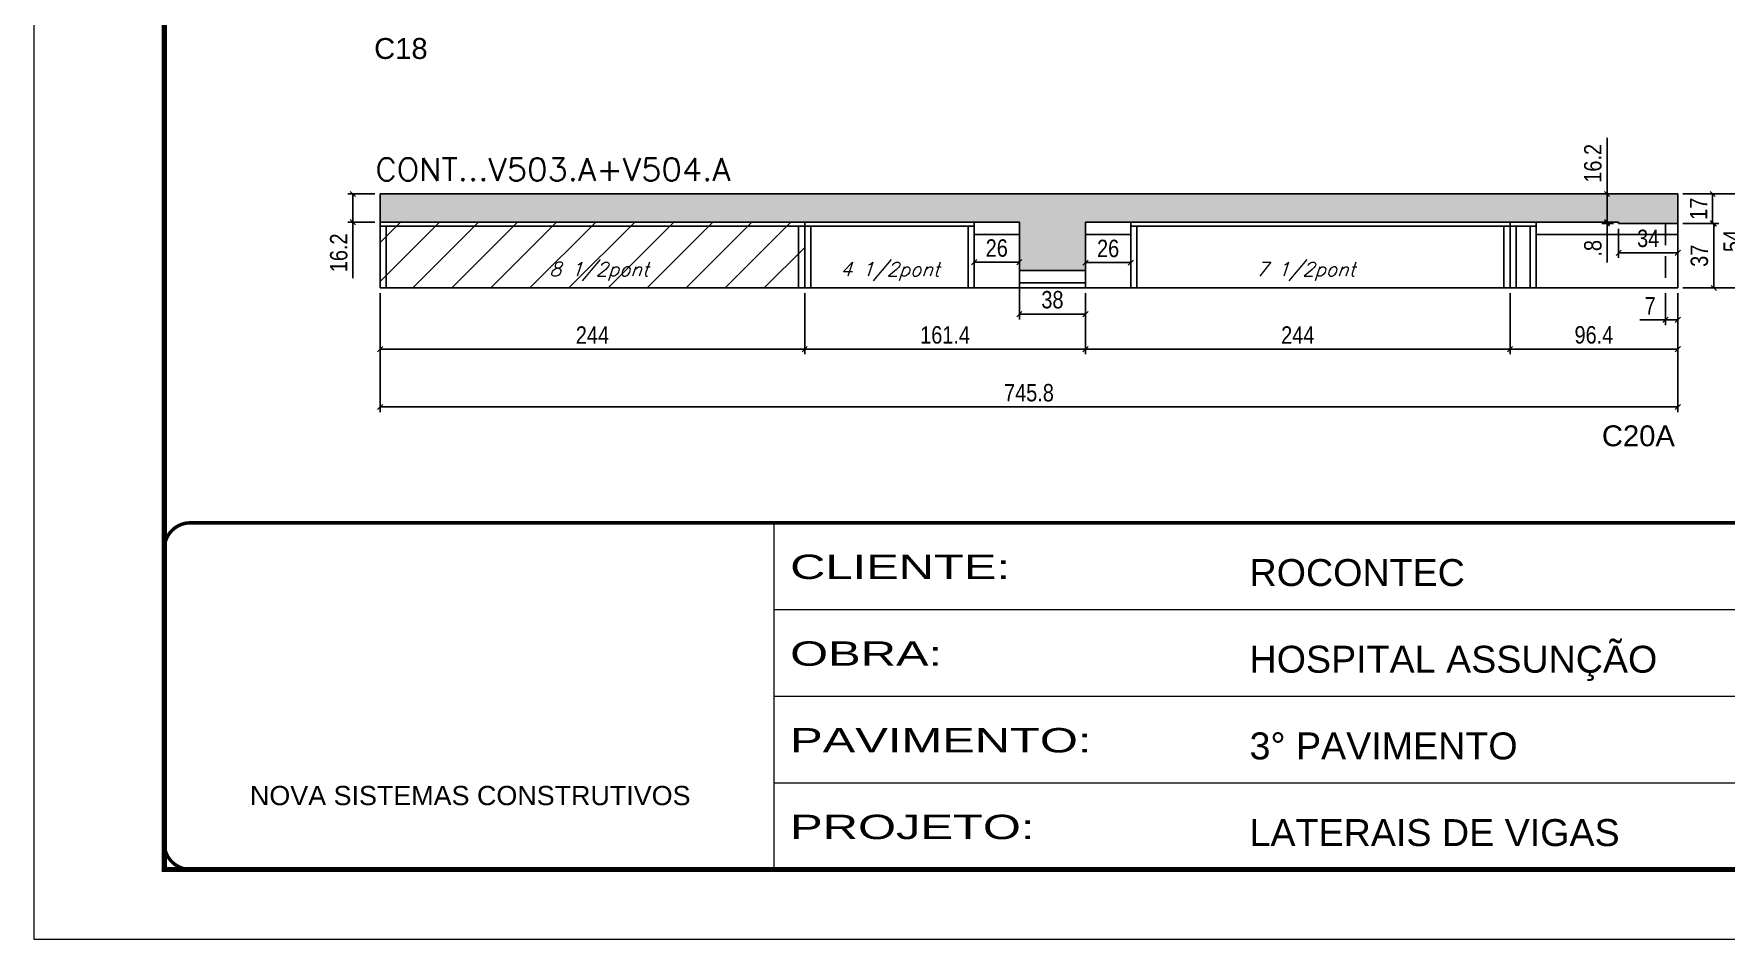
# Model space of a CAD drawing. Extents: x -21493 to -15213, y -12134 to 11887.
# Drawn here: x -21493 to -20521, y 8540 to 9060 of the extents above; entities that cross this region are included whole.
import ezdxf

# ---------------------------------------------------------------- set-up
doc = ezdxf.new("R2010")
doc.units = 0
for name, pattern in [('CONTINUO', [0]), ('DASHED', [0.75, 0.5, -0.25]), ('HIDDEN', [0.375, 0.25, -0.125])]:
    doc.linetypes.add(name, pattern=pattern)
for name, color, linetype in [('5', 5, 'Continuous'), ('COTA', 241, 'Continuous'), ('Painéis', 200, 'Continuous'), ('Reaproveitamento', 251, 'Continuous'), ('SARR_2.2x7', 40, 'Continuous'), ('SARR_3.5x7', 81, 'Continuous'), ('texto', 7, 'Continuous')]:
    doc.layers.add(name, color=color, linetype=linetype)
for name, color, linetype, lineweight in [('Folhas', 255, 'Continuous', 9), ('SARRAFO DE PRESSAO', 251, 'DASHED', 9), ('Texto Seção', 7, 'Continuous', 15)]:
    doc.layers.add(name, color=color, linetype=linetype, lineweight=lineweight)
doc.styles.add('ARIAL', font='arial.ttf')
doc.styles.add('COTA TECNICA', font='techl___.ttf', dxfattribs={"height": 10})
doc.styles.add('REGUA-120', font='ROMANS.shx', dxfattribs={"height": 15})
doc.styles.add('Romans', font='romans.shx')
doc.styles.get("Standard").update_dxf_attribs({"font": 'arial.ttf'})
doc.styles.add('Tecnologia', font='')
doc.styles.get('Tecnologia').set_extended_font_data('Forgotten Futurist')
doc.dimstyles.new('PAINEL', dxfattribs={"dimtxt": 10, "dimasz": 3, "dimexe": 3, "dimexo": 3, "dimgap": 3, "dimtad": 1, "dimdec": 1, "dimzin": 12, "dimdsep": 46, "dimtxsty": 'COTA TECNICA', "dimblk1": 'OBLIQUE', "dimblk2": 'OBLIQUE', "dimsah": 1, "dimcen": 0.9, "dimclrd": 4, "dimclre": 4, "dimclrt": 240, "dimadec": 1, "dimazin": 3, "dimtfac": 1, "dimtdec": 1, "dimtmove": 0, "dimatfit": 3, "dimfxl": 1, "dimtolj": 1, "dimtzin": 12, "dimarcsym": 0})

# ---------------------------------------------------------------- blocks, each defined once
blk = doc.blocks.new('_Oblique')
at = {"color": 0, "linetype": 'ByBlock', "lineweight": -2}
blk.add_line((-0.5, -0.5), (0.5, 0.5), dxfattribs=at)
blk = doc.blocks.new('*D706')
at = {"layer": 'COTA', "color": 4, "lineweight": -2, "ltscale": 25, "transparency": 16777216}
for p, q in [((-21294.39, 8911.29), (-21294.39, 8876.15)), ((-21050.39, 8911.29), (-21050.39, 8876.15)), ((-21294.39, 8879.15), (-21050.39, 8879.15))]:
    blk.add_line(p, q, dxfattribs=at)
at = {"layer": 'Defpoints', "color": 0, "ltscale": 25, "transparency": 16777216}
for p in [(-21294.39, 8914.29), (-21050.39, 8914.29), (-21050.39, 8879.15)]:
    blk.add_point(p, dxfattribs=at)
at = {"layer": 'COTA', "color": 4, "lineweight": -2, "ltscale": 25, "transparency": 16777216, "xscale": 3, "yscale": 3, "zscale": 3, "rotation": 180}
blk.add_blockref('_Oblique', (-21294.39, 8879.15), dxfattribs=at)
at = {"layer": 'COTA', "color": 4, "lineweight": -2, "ltscale": 25, "transparency": 16777216, "xscale": 3, "yscale": 3, "zscale": 3}
blk.add_blockref('_Oblique', (-21050.39, 8879.15), dxfattribs=at)
at = {"layer": 'COTA', "color": 240, "ltscale": 25, "transparency": 16777216, "insert": (-21172.39, 8887.23), "char_height": 10, "attachment_point": 5, "style": 'COTA TECNICA'}
blk.add_mtext('\\A1;244', dxfattribs=at)
blk = doc.blocks.new('*D95')
at = {"layer": 'COTA', "color": 4, "lineweight": -2, "ltscale": 25, "transparency": 16777216}
for p, q in [((-21294.39, 8911.29), (-21294.39, 8842.9)), ((-20548.59, 8911.29), (-20548.59, 8842.9)), ((-21294.39, 8845.9), (-20548.59, 8845.9))]:
    blk.add_line(p, q, dxfattribs=at)
at = {"layer": 'Defpoints', "color": 0, "ltscale": 25, "transparency": 16777216}
for p in [(-21294.39, 8914.29), (-20548.59, 8914.29), (-20548.59, 8845.9)]:
    blk.add_point(p, dxfattribs=at)
at = {"layer": 'COTA', "color": 4, "lineweight": -2, "ltscale": 25, "transparency": 16777216, "xscale": 3, "yscale": 3, "zscale": 3, "rotation": 180}
blk.add_blockref('_Oblique', (-21294.39, 8845.9), dxfattribs=at)
at = {"layer": 'COTA', "color": 4, "lineweight": -2, "ltscale": 25, "transparency": 16777216, "xscale": 3, "yscale": 3, "zscale": 3}
blk.add_blockref('_Oblique', (-20548.59, 8845.9), dxfattribs=at)
at = {"layer": 'COTA', "color": 240, "ltscale": 25, "transparency": 16777216, "insert": (-20921.49, 8854.03), "char_height": 10, "attachment_point": 5, "style": 'COTA TECNICA'}
blk.add_mtext('\\A1;745.8', dxfattribs=at)
blk = doc.blocks.new('*D724')
at = {"layer": 'COTA', "color": 4, "lineweight": -2, "ltscale": 25, "transparency": 16777216}
for p, q in [((-21297.39, 8968.29), (-21313.04, 8968.29)), ((-21310.04, 8968.29), (-21310.04, 8952.09)), ((-21297.39, 8952.09), (-21313.04, 8952.09)), ((-21310.04, 8952.09), (-21310.04, 8919.85))]:
    blk.add_line(p, q, dxfattribs=at)
at = {"layer": 'Defpoints', "color": 0, "ltscale": 25, "transparency": 16777216}
for p in [(-21294.39, 8968.29), (-21310.04, 8952.09), (-21294.39, 8952.09)]:
    blk.add_point(p, dxfattribs=at)
at = {"layer": 'COTA', "color": 4, "lineweight": -2, "ltscale": 25, "transparency": 16777216, "xscale": 3, "yscale": 3, "zscale": 3}
for p, rotation in [((-21310.04, 8968.29), 90), ((-21310.04, 8952.09), 270)]:
    blk.add_blockref('_Oblique', p, dxfattribs=dict(at, rotation=rotation))
at = {"layer": 'COTA', "color": 240, "ltscale": 25, "transparency": 16777216, "insert": (-21318.14, 8934.47), "char_height": 10, "attachment_point": 5, "rotation": 90, "style": 'COTA TECNICA'}
blk.add_mtext('\\A1;16.2', dxfattribs=at)
blk = doc.blocks.new('*D725')
at = {"layer": 'COTA', "color": 4, "lineweight": -2, "ltscale": 25, "transparency": 16777216}
for p, q in [((-21050.39, 8911.29), (-21050.39, 8876.15)), ((-20888.99, 8911.29), (-20888.99, 8876.15)), ((-21050.39, 8879.15), (-20888.99, 8879.15))]:
    blk.add_line(p, q, dxfattribs=at)
at = {"layer": 'Defpoints', "color": 0, "ltscale": 25, "transparency": 16777216}
for p in [(-21050.39, 8914.29), (-20888.99, 8914.29), (-20888.99, 8879.15)]:
    blk.add_point(p, dxfattribs=at)
at = {"layer": 'COTA', "color": 4, "lineweight": -2, "ltscale": 25, "transparency": 16777216, "xscale": 3, "yscale": 3, "zscale": 3, "rotation": 180}
blk.add_blockref('_Oblique', (-21050.39, 8879.15), dxfattribs=at)
at = {"layer": 'COTA', "color": 4, "lineweight": -2, "ltscale": 25, "transparency": 16777216, "xscale": 3, "yscale": 3, "zscale": 3}
blk.add_blockref('_Oblique', (-20888.99, 8879.15), dxfattribs=at)
at = {"layer": 'COTA', "color": 240, "ltscale": 25, "transparency": 16777216, "insert": (-20969.69, 8887.26), "char_height": 10, "attachment_point": 5, "style": 'COTA TECNICA'}
blk.add_mtext('\\A1;161.4', dxfattribs=at)
blk = doc.blocks.new('*D105')
at = {"layer": 'COTA', "color": 4, "lineweight": -2, "ltscale": 25, "transparency": 16777216}
for p, q in [((-20926.99, 8921.29), (-20926.99, 8896.24)), ((-20888.99, 8911.29), (-20888.99, 8896.24)), ((-20926.99, 8899.24), (-20888.99, 8899.24))]:
    blk.add_line(p, q, dxfattribs=at)
at = {"layer": 'Defpoints', "color": 0, "ltscale": 25, "transparency": 16777216}
for p in [(-20926.99, 8924.29), (-20888.99, 8914.29), (-20888.99, 8899.24)]:
    blk.add_point(p, dxfattribs=at)
at = {"layer": 'COTA', "color": 4, "lineweight": -2, "ltscale": 25, "transparency": 16777216, "xscale": 3, "yscale": 3, "zscale": 3, "rotation": 180}
blk.add_blockref('_Oblique', (-20926.99, 8899.24), dxfattribs=at)
at = {"layer": 'COTA', "color": 4, "lineweight": -2, "ltscale": 25, "transparency": 16777216, "xscale": 3, "yscale": 3, "zscale": 3}
blk.add_blockref('_Oblique', (-20888.99, 8899.24), dxfattribs=at)
at = {"layer": 'COTA', "color": 240, "ltscale": 25, "transparency": 16777216, "insert": (-20907.99, 8907.48), "char_height": 10, "attachment_point": 5, "style": 'COTA TECNICA'}
blk.add_mtext('\\A1;38', dxfattribs=at)
blk = doc.blocks.new('*D727')
at = {"layer": 'COTA', "color": 4, "lineweight": -2, "ltscale": 25, "transparency": 16777216}
for p, q in [((-20952.99, 8942.09), (-20952.99, 8926.07)), ((-20926.99, 8942.09), (-20926.99, 8926.07)), ((-20952.99, 8929.07), (-20926.99, 8929.07))]:
    blk.add_line(p, q, dxfattribs=at)
at = {"layer": 'Defpoints', "color": 0, "ltscale": 25, "transparency": 16777216}
for p in [(-20952.99, 8945.09), (-20926.99, 8945.09), (-20926.99, 8929.07)]:
    blk.add_point(p, dxfattribs=at)
at = {"layer": 'COTA', "color": 4, "lineweight": -2, "ltscale": 25, "transparency": 16777216, "xscale": 3, "yscale": 3, "zscale": 3, "rotation": 180}
blk.add_blockref('_Oblique', (-20952.99, 8929.07), dxfattribs=at)
at = {"layer": 'COTA', "color": 4, "lineweight": -2, "ltscale": 25, "transparency": 16777216, "xscale": 3, "yscale": 3, "zscale": 3}
blk.add_blockref('_Oblique', (-20926.99, 8929.07), dxfattribs=at)
at = {"layer": 'COTA', "color": 240, "ltscale": 25, "transparency": 16777216, "insert": (-20939.99, 8937.17), "char_height": 10, "attachment_point": 5, "style": 'COTA TECNICA'}
blk.add_mtext('\\A1;26', dxfattribs=at)
blk = doc.blocks.new('*D728')
at = {"layer": 'COTA', "color": 4, "lineweight": -2, "ltscale": 25, "transparency": 16777216}
for p, q in [((-20888.99, 8911.29), (-20888.99, 8876.15)), ((-20644.99, 8911.29), (-20644.99, 8876.15)), ((-20888.99, 8879.15), (-20644.99, 8879.15))]:
    blk.add_line(p, q, dxfattribs=at)
at = {"layer": 'Defpoints', "color": 0, "ltscale": 25, "transparency": 16777216}
for p in [(-20888.99, 8914.29), (-20644.99, 8914.29), (-20644.99, 8879.15)]:
    blk.add_point(p, dxfattribs=at)
at = {"layer": 'COTA', "color": 4, "lineweight": -2, "ltscale": 25, "transparency": 16777216, "xscale": 3, "yscale": 3, "zscale": 3, "rotation": 180}
blk.add_blockref('_Oblique', (-20888.99, 8879.15), dxfattribs=at)
at = {"layer": 'COTA', "color": 4, "lineweight": -2, "ltscale": 25, "transparency": 16777216, "xscale": 3, "yscale": 3, "zscale": 3}
blk.add_blockref('_Oblique', (-20644.99, 8879.15), dxfattribs=at)
at = {"layer": 'COTA', "color": 240, "ltscale": 25, "transparency": 16777216, "insert": (-20766.99, 8887.23), "char_height": 10, "attachment_point": 5, "style": 'COTA TECNICA'}
blk.add_mtext('\\A1;244', dxfattribs=at)
blk = doc.blocks.new('*D729')
at = {"layer": 'COTA', "color": 4, "lineweight": -2, "ltscale": 25, "transparency": 16777216}
for p, q in [((-20644.99, 8911.29), (-20644.99, 8876.15)), ((-20548.59, 8911.29), (-20548.59, 8876.15)), ((-20644.99, 8879.15), (-20548.59, 8879.15))]:
    blk.add_line(p, q, dxfattribs=at)
at = {"layer": 'Defpoints', "color": 0, "ltscale": 25, "transparency": 16777216}
for p in [(-20644.99, 8914.29), (-20548.59, 8914.29), (-20548.59, 8879.15)]:
    blk.add_point(p, dxfattribs=at)
at = {"layer": 'COTA', "color": 4, "lineweight": -2, "ltscale": 25, "transparency": 16777216, "xscale": 3, "yscale": 3, "zscale": 3, "rotation": 180}
blk.add_blockref('_Oblique', (-20644.99, 8879.15), dxfattribs=at)
at = {"layer": 'COTA', "color": 4, "lineweight": -2, "ltscale": 25, "transparency": 16777216, "xscale": 3, "yscale": 3, "zscale": 3}
blk.add_blockref('_Oblique', (-20548.59, 8879.15), dxfattribs=at)
at = {"layer": 'COTA', "color": 240, "ltscale": 25, "transparency": 16777216, "insert": (-20596.79, 8887.28), "char_height": 10, "attachment_point": 5, "style": 'COTA TECNICA'}
blk.add_mtext('\\A1;96.4', dxfattribs=at)
blk = doc.blocks.new('*D730')
at = {"layer": 'COTA', "color": 4, "lineweight": -2, "ltscale": 25, "transparency": 16777216}
for p, q in [((-20888.99, 8942.09), (-20888.99, 8925.84)), ((-20862.99, 8942.09), (-20862.99, 8925.84)), ((-20862.99, 8928.84), (-20888.99, 8928.84))]:
    blk.add_line(p, q, dxfattribs=at)
at = {"layer": 'Defpoints', "color": 0, "ltscale": 25, "transparency": 16777216}
for p in [(-20888.99, 8945.09), (-20862.99, 8945.09), (-20888.99, 8928.84)]:
    blk.add_point(p, dxfattribs=at)
at = {"layer": 'COTA', "color": 4, "lineweight": -2, "ltscale": 25, "transparency": 16777216, "xscale": 3, "yscale": 3, "zscale": 3, "rotation": 180}
blk.add_blockref('_Oblique', (-20888.99, 8928.84), dxfattribs=at)
at = {"layer": 'COTA', "color": 4, "lineweight": -2, "ltscale": 25, "transparency": 16777216, "xscale": 3, "yscale": 3, "zscale": 3}
blk.add_blockref('_Oblique', (-20862.99, 8928.84), dxfattribs=at)
at = {"layer": 'COTA', "color": 240, "ltscale": 25, "transparency": 16777216, "insert": (-20875.99, 8936.94), "char_height": 10, "attachment_point": 5, "style": 'COTA TECNICA'}
blk.add_mtext('\\A1;26', dxfattribs=at)
blk = doc.blocks.new('*D731')
at = {"layer": 'COTA', "color": 4, "lineweight": -2, "ltscale": 25, "transparency": 16777216}
for p, q in [((-20545.59, 8968.29), (-20525.56, 8968.29)), ((-20528.56, 8951.29), (-20528.56, 8968.29)), ((-20545.59, 8951.29), (-20525.56, 8951.29))]:
    blk.add_line(p, q, dxfattribs=at)
at = {"layer": 'Defpoints', "color": 0, "ltscale": 25, "transparency": 16777216}
for p in [(-20548.59, 8968.29), (-20528.56, 8968.29), (-20548.59, 8951.29)]:
    blk.add_point(p, dxfattribs=at)
at = {"layer": 'COTA', "color": 4, "lineweight": -2, "ltscale": 25, "transparency": 16777216, "xscale": 3, "yscale": 3, "zscale": 3}
for p, rotation in [((-20528.56, 8968.29), 90), ((-20528.56, 8951.29), 270)]:
    blk.add_blockref('_Oblique', p, dxfattribs=dict(at, rotation=rotation))
at = {"layer": 'COTA', "color": 240, "ltscale": 25, "transparency": 16777216, "insert": (-20536.64, 8959.79), "char_height": 10, "attachment_point": 5, "rotation": 90, "style": 'COTA TECNICA'}
blk.add_mtext('\\A1;17', dxfattribs=at)
blk = doc.blocks.new('*D732')
at = {"layer": 'COTA', "color": 4, "lineweight": -2, "ltscale": 25, "transparency": 16777216}
for p, q in [((-20545.59, 8951.29), (-20524.92, 8951.29)), ((-20527.92, 8951.29), (-20527.92, 8914.29)), ((-20545.59, 8914.29), (-20524.92, 8914.29))]:
    blk.add_line(p, q, dxfattribs=at)
at = {"layer": 'Defpoints', "color": 0, "ltscale": 25, "transparency": 16777216}
for p in [(-20548.59, 8951.29), (-20548.59, 8914.29), (-20527.92, 8914.29)]:
    blk.add_point(p, dxfattribs=at)
at = {"layer": 'COTA', "color": 4, "lineweight": -2, "ltscale": 25, "transparency": 16777216, "xscale": 3, "yscale": 3, "zscale": 3}
for p, rotation in [((-20527.92, 8951.29), 90), ((-20527.92, 8914.29), 270)]:
    blk.add_blockref('_Oblique', p, dxfattribs=dict(at, rotation=rotation))
at = {"layer": 'COTA', "color": 240, "ltscale": 25, "transparency": 16777216, "insert": (-20536.14, 8932.79), "char_height": 10, "attachment_point": 5, "rotation": 90, "style": 'COTA TECNICA'}
blk.add_mtext('\\A1;37', dxfattribs=at)
blk = doc.blocks.new('*D733')
at = {"layer": 'COTA', "color": 4, "lineweight": -2, "ltscale": 25, "transparency": 16777216}
for p, q in [((-20582.59, 8948.29), (-20582.59, 8931.52)), ((-20548.59, 8948.29), (-20548.59, 8931.52)), ((-20582.59, 8934.52), (-20548.59, 8934.52))]:
    blk.add_line(p, q, dxfattribs=at)
at = {"layer": 'Defpoints', "color": 0, "ltscale": 25, "transparency": 16777216}
for p in [(-20582.59, 8951.29), (-20548.59, 8951.29), (-20548.59, 8934.52)]:
    blk.add_point(p, dxfattribs=at)
at = {"layer": 'COTA', "color": 4, "lineweight": -2, "ltscale": 25, "transparency": 16777216, "xscale": 3, "yscale": 3, "zscale": 3, "rotation": 180}
blk.add_blockref('_Oblique', (-20582.59, 8934.52), dxfattribs=at)
at = {"layer": 'COTA', "color": 4, "lineweight": -2, "ltscale": 25, "transparency": 16777216, "xscale": 3, "yscale": 3, "zscale": 3}
blk.add_blockref('_Oblique', (-20548.59, 8934.52), dxfattribs=at)
at = {"layer": 'COTA', "color": 240, "ltscale": 25, "transparency": 16777216, "insert": (-20565.59, 8942.74), "char_height": 10, "attachment_point": 5, "style": 'COTA TECNICA'}
blk.add_mtext('\\A1;34', dxfattribs=at)
blk = doc.blocks.new('*D734')
at = {"layer": 'COTA', "color": 4, "lineweight": -2, "ltscale": 25, "transparency": 16777216}
for p, q in [((-20585.59, 8952.09), (-20592.26, 8952.09)), ((-20585.59, 8951.29), (-20592.26, 8951.29)), ((-20589.26, 8952.09), (-20589.26, 8955.09)), ((-20589.26, 8952.09), (-20589.26, 8951.29)), ((-20589.26, 8951.29), (-20589.26, 8928.85))]:
    blk.add_line(p, q, dxfattribs=at)
at = {"layer": 'Defpoints', "color": 0, "ltscale": 25, "transparency": 16777216}
for p in [(-20589.26, 8951.29), (-20582.59, 8952.09), (-20582.59, 8951.29)]:
    blk.add_point(p, dxfattribs=at)
at = {"layer": 'COTA', "color": 4, "lineweight": -2, "ltscale": 25, "transparency": 16777216, "xscale": 3, "yscale": 3, "zscale": 3}
for p, rotation in [((-20589.26, 8952.09), 270), ((-20589.26, 8951.29), 90)]:
    blk.add_blockref('_Oblique', p, dxfattribs=dict(at, rotation=rotation))
at = {"layer": 'COTA', "color": 240, "ltscale": 25, "transparency": 16777216, "insert": (-20597.35, 8937.07), "char_height": 10, "attachment_point": 5, "rotation": 90, "style": 'COTA TECNICA'}
blk.add_mtext('\\A1;.8', dxfattribs=at)
blk = doc.blocks.new('*D735')
at = {"layer": 'COTA', "color": 4, "lineweight": -2, "ltscale": 25, "transparency": 16777216}
for p, q in [((-20555.59, 8911.29), (-20555.59, 8892.96)), ((-20548.59, 8911.29), (-20548.59, 8892.96)), ((-20555.59, 8895.96), (-20570.32, 8895.96)), ((-20548.59, 8895.96), (-20555.59, 8895.96))]:
    blk.add_line(p, q, dxfattribs=at)
at = {"layer": 'Defpoints', "color": 0, "ltscale": 25, "transparency": 16777216}
for p in [(-20555.59, 8914.29), (-20548.59, 8914.29), (-20555.59, 8895.96)]:
    blk.add_point(p, dxfattribs=at)
at = {"layer": 'COTA', "color": 4, "lineweight": -2, "ltscale": 25, "transparency": 16777216, "xscale": 3, "yscale": 3, "zscale": 3, "rotation": 180}
blk.add_blockref('_Oblique', (-20555.59, 8895.96), dxfattribs=at)
at = {"layer": 'COTA', "color": 4, "lineweight": -2, "ltscale": 25, "transparency": 16777216, "xscale": 3, "yscale": 3, "zscale": 3}
blk.add_blockref('_Oblique', (-20548.59, 8895.96), dxfattribs=at)
at = {"layer": 'COTA', "color": 240, "ltscale": 25, "transparency": 16777216, "insert": (-20564.45, 8904.03), "char_height": 10, "attachment_point": 5, "style": 'COTA TECNICA'}
blk.add_mtext('\\A1;7', dxfattribs=at)
blk = doc.blocks.new('*D736')
at = {"layer": 'COTA', "color": 4, "lineweight": -2, "ltscale": 25, "transparency": 16777216}
for p, q in [((-20589.26, 8968.29), (-20589.26, 9000.54)), ((-20585.59, 8968.29), (-20592.26, 8968.29)), ((-20589.26, 8952.09), (-20589.26, 8968.29)), ((-20585.59, 8952.09), (-20592.26, 8952.09))]:
    blk.add_line(p, q, dxfattribs=at)
at = {"layer": 'Defpoints', "color": 0, "ltscale": 25, "transparency": 16777216}
for p in [(-20589.26, 8968.29), (-20582.59, 8968.29), (-20582.59, 8952.09)]:
    blk.add_point(p, dxfattribs=at)
at = {"layer": 'COTA', "color": 4, "lineweight": -2, "ltscale": 25, "transparency": 16777216, "xscale": 3, "yscale": 3, "zscale": 3}
for p, rotation in [((-20589.26, 8968.29), 90), ((-20589.26, 8952.09), 270)]:
    blk.add_blockref('_Oblique', p, dxfattribs=dict(at, rotation=rotation))
at = {"layer": 'COTA', "color": 240, "ltscale": 25, "transparency": 16777216, "insert": (-20597.36, 8985.92), "char_height": 10, "attachment_point": 5, "rotation": 90, "style": 'COTA TECNICA'}
blk.add_mtext('\\A1;16.2', dxfattribs=at)
blk = doc.blocks.new('*D737')
at = {"layer": 'COTA', "color": 4, "lineweight": -2, "ltscale": 25, "transparency": 16777216}
for p, q in [((-20545.59, 8968.29), (-20506.21, 8968.29)), ((-20509.21, 8968.29), (-20509.21, 8914.29)), ((-20545.59, 8914.29), (-20506.21, 8914.29))]:
    blk.add_line(p, q, dxfattribs=at)
at = {"layer": 'Defpoints', "color": 0, "ltscale": 25, "transparency": 16777216}
for p in [(-20548.59, 8968.29), (-20548.59, 8914.29), (-20509.21, 8914.29)]:
    blk.add_point(p, dxfattribs=at)
at = {"layer": 'COTA', "color": 4, "lineweight": -2, "ltscale": 25, "transparency": 16777216, "xscale": 3, "yscale": 3, "zscale": 3}
for p, rotation in [((-20509.21, 8968.29), 90), ((-20509.21, 8914.29), 270)]:
    blk.add_blockref('_Oblique', p, dxfattribs=dict(at, rotation=rotation))
at = {"layer": 'COTA', "color": 240, "ltscale": 25, "transparency": 16777216, "insert": (-20517.32, 8941.29), "char_height": 10, "attachment_point": 5, "rotation": 90, "style": 'COTA TECNICA'}
blk.add_mtext('\\A1;54', dxfattribs=at)
blk = doc.blocks.new('9999999999')
at = {"color": 30, "linetype": 'CONTINUO'}
for p, q in [((98564.56, 34230.21), (98564.56, 34429.45)), ((98564.56, 34379.64), (99583.98, 34379.64)), ((98564.56, 34329.83), (99487.98, 34329.83)), ((98564.56, 34280.02), (99487.98, 34280.02))]:
    blk.add_line(p, q, dxfattribs=at)
at = {"color": 30, "linetype": 'CONTINUO', "const_width": 2}
blk.add_lwpolyline([(99583.98, 34230.21), (99583.98, 34414.45, 0.414214), (99568.98, 34429.45), (98228.98, 34429.45, 0.414214), (98213.98, 34414.45), (98213.98, 34245.21, 0.414214), (98228.98, 34230.21), (99583.98, 34230.21)], format="xyb", dxfattribs=at)
at = {"layer": 'Folhas'}
blk.add_lwpolyline([(98138.98, 34190.21), (99623.98, 34190.21), (99623.98, 35240.21), (98138.98, 35240.21)], close=True, dxfattribs=at)
at = {"layer": 'Folhas', "color": 30, "const_width": 3}
blk.add_lwpolyline([(98213.98, 34230.21), (99583.98, 34230.21), (99583.98, 35200.21), (98213.98, 35200.21)], close=True, dxfattribs=at)
at = {"color": 7, "linetype": 'Continuous', "ltscale": 5, "style": 'ARIAL'}
for s, height, p in [('ROCONTEC', 15.483, (98837.68, 34393.13)), ('HOSPITAL ASSUNÇÃO', 15.4829, (98837.68, 34343.32)), ('3° PAVIMENTO', 15.4829, (98837.68, 34293.51)), ('NOVA SISTEMAS CONSTRUTIVOS', 11.0592, (98263.19, 34267.21)), ('LATERAIS DE VIGAS', 15.4829, (98837.68, 34243.7))]:
    blk.add_text(s, height=height, dxfattribs=at).set_placement(p)
at = {"layer": 'Folhas', "color": 7, "style": 'Tecnologia', "width": 1.5}
for s, p in [('CLIENTE:', (98573.65, 34397.17)), ('OBRA:', (98573.65, 34347.31)), ('PAVIMENTO:', (98573.65, 34297.5)), ('PROJETO:', (98573.65, 34247.69))]:
    blk.add_text(s, height=14, dxfattribs=at).set_placement(p)

msp = doc.modelspace()

# ---------------------------------------------------------------- hatches: boundary and pattern name
at = {"layer": 'COTA', "ltscale": 25}
h = msp.add_hatch(dxfattribs=at)
h.set_pattern_fill('AR-CONC', color=256, scale=0.03)
h.set_pattern_definition([(50, (-163399.1976, -21449.967), (5.46554007, -0.47817257), [0.5715, -6.2865]), (355, (-163399.1976, -21449.967), (-1.05730264, 5.73170536), [0.4572, -5.02921753]), (100.4514447, (-163398.742, -21450.007), (4.40823741, 5.25353256), [0.48570026, -5.34270734]), (46.1842, (-163399.1976, -21448.443), (8.13237123, -1.26126984), [0.85725, -9.42975]), (96.6355576, (-163398.52, -21448.548), (7.12212402, 7.42278374), [0.7285507, -8.01406824]), (351.184151, (-163399.198, -21448.443), (7.122124, 7.42278374), [0.685799, -7.54379196]), (21, (-163398.4356, -21448.824), (4.54843174, -3.06795595), [0.5715, -6.2865]), (326, (-163398.4356, -21448.824), (1.85406085, 5.52563898), [0.4572, -5.0292]), (71.451445, (-163398.0566, -21449.0796), (6.40249258, 2.45768307), [0.48570026, -5.34269813]), (37.5, (-163399.1976, -21449.9669), (0.092658098, 2.536651166), [0, -4.96824, 0, -5.1054, 0, -5.04825]), (7.5, (-163399.1976, -21449.967), (2.004589875, 3.005417245), [0, -2.91084, 0, -4.85394, 0, -1.92405]), (327.5, (-163400.8969, -21449.9669), (4.067717855, -0.17186232), [0, -1.905, 0, -5.9436, 0, -7.8867]), (317.5, (-163401.659, -21449.967), (4.44387544, 0.76279473), [0, -2.4765, 0, -3.94716, 0, -5.6007])])
h.paths.add_polyline_path([(-21294.39, 8968.29), (-21294.39, 8952.09), (-21050.39, 8952.09), (-20926.99, 8952.09), (-20926.99, 8924.29), (-20888.99, 8924.29), (-20888.99, 8952.09), (-20582.59, 8952.09), (-20582.59, 8951.29), (-20548.59, 8951.29), (-20548.59, 8968.29), (-20888.99, 8968.29)])
at = {"layer": 'Reaproveitamento', "linetype": 'ByBlock'}
h = msp.add_hatch(dxfattribs=at)
h.set_pattern_fill('ANSI31', color=256, scale=5)
h.set_pattern_definition([(45, (-163399.198, -21449.967), (-11.2253202, 11.2253202), [])])
h.paths.add_polyline_path([(-21294.39, 8952.09), (-21294.39, 8914.29), (-21050.39, 8914.29), (-21050.39, 8952.09)])

# ---------------------------------------------------------------- linework, layer by layer
at = {"layer": 'COTA', "ltscale": 25}
for p, q in [((-21294.39, 8952.09), (-21294.39, 8968.29)), ((-21294.39, 8968.29), (-20888.99, 8968.29)), ((-20888.99, 8968.29), (-20548.59, 8968.29)), ((-20548.59, 8968.29), (-20548.59, 8951.29))]:
    msp.add_line(p, q, dxfattribs=at)
at = {"layer": 'Painéis'}
for p, q in [((-21294.39, 8952.09), (-21050.39, 8952.09)), ((-21294.39, 8914.29), (-21050.39, 8914.29)), ((-21294.39, 8914.29), (-21050.39, 8914.29))]:
    msp.add_line(p, q, dxfattribs=at)
at = {"layer": 'Painéis', "ltscale": 25}
for p, q in [((-21294.39, 8952.09), (-21294.39, 8914.29)), ((-21050.39, 8952.09), (-21050.39, 8914.29)), ((-21050.39, 8952.09), (-20926.99, 8952.09)), ((-20926.99, 8924.29), (-20926.99, 8952.09)), ((-20888.99, 8952.09), (-20582.59, 8952.09)), ((-20888.99, 8952.09), (-20888.99, 8924.29)), ((-20644.99, 8952.09), (-20644.99, 8914.29)), ((-20582.59, 8952.09), (-20582.59, 8951.29)), ((-20582.59, 8951.29), (-20548.59, 8951.29)), ((-20548.59, 8951.29), (-20548.59, 8914.29)), ((-20926.99, 8924.29), (-20888.99, 8924.29)), ((-20888.99, 8914.29), (-20888.99, 8924.29)), ((-21050.39, 8914.29), (-20888.99, 8914.29)), ((-20888.99, 8914.29), (-20548.59, 8914.29))]:
    msp.add_line(p, q, dxfattribs=at)
at = {"layer": 'SARR_2.2x7', "linetype": 'Continuous'}
for p, q in [((-21294.39, 8949.89), (-21050.39, 8949.89)), ((-21050.39, 8949.89), (-20952.99, 8949.89)), ((-20862.99, 8949.89), (-20644.99, 8949.89)), ((-20644.99, 8949.89), (-20629.99, 8949.89)), ((-20952.99, 8945.09), (-20926.99, 8945.09)), ((-20888.99, 8945.09), (-20862.99, 8945.09)), ((-20629.99, 8945.09), (-20548.59, 8945.09)), ((-20926.99, 8924.29), (-20926.99, 8917.29)), ((-20926.99, 8917.29), (-20888.99, 8917.29))]:
    msp.add_line(p, q, dxfattribs=at)
at = {"layer": 'SARR_2.2x7', "linetype": 'HIDDEN', "ltscale": 50}
msp.add_line((-20555.59, 8951.29), (-20555.59, 8914.29), dxfattribs=at)
at = {"layer": 'SARR_3.5x7'}
for p, q in [((-21290.89, 8949.89), (-21290.89, 8914.29)), ((-21053.89, 8949.89), (-21053.89, 8914.29)), ((-21046.89, 8949.89), (-21046.89, 8914.29)), ((-20956.49, 8949.89), (-20956.49, 8914.29)), ((-20952.99, 8952.09), (-20952.99, 8914.29)), ((-20862.99, 8952.09), (-20862.99, 8914.29)), ((-20859.49, 8949.89), (-20859.49, 8914.29)), ((-20648.49, 8949.89), (-20648.49, 8914.29)), ((-20641.49, 8949.89), (-20641.49, 8914.29)), ((-20633.49, 8949.89), (-20633.49, 8914.29)), ((-20629.99, 8952.09), (-20629.99, 8914.29))]:
    msp.add_line(p, q, dxfattribs=at)

# ---------------------------------------------------------------- block references
at = {"layer": 'SARRAFO DE PRESSAO', "color": 6, "linetype": 'ByBlock'}
msp.add_blockref('9999999999', (-119632.39, -25650.12), dxfattribs=at)

# ---------------------------------------------------------------- texts
at = {"layer": '5', "linetype": 'Continuous'}
for s, p in [('C18', (-21297.83, 9045.9)), ('C20A', (-20592.19, 8823.33))]:
    msp.add_text(s, height=12, rotation=359.99996, dxfattribs=at).set_placement(p)
at = {"layer": 'texto', "color": 2, "char_height": 8, "attachment_point": 5, "style": 'Romans'}
for s, insert in [('{\\Q19;\\C256;8 1/2pont}', (-21168.63, 8923.71)), ('{\\Q19;\\C256;4 1/2pont}', (-21001.43, 8923.71)), ('{\\Q19;\\C256;7 1/2pont}', (-20762.51, 8923.71))]:
    msp.add_mtext(s, dxfattribs=dict(at, insert=insert))
at = {"layer": 'Texto Seção', "style": 'REGUA-120', "width": 1.05}
msp.add_text('CONT...V503.A+V504.A', height=13, dxfattribs=at).set_placement((-21297.08, 8975.91))

# ---------------------------------------------------------------- dimensions: what is measured, and where the dimension line sits
at = {"layer": 'COTA', "ltscale": 25}
for base, p1, p2, picture, middle in [((-20589.26, 8968.29), (-20582.59, 8952.09), (-20582.59, 8968.29), '*D736', (-20597.36, 8985.92)), ((-21310.04, 8952.09), (-21294.39, 8968.29), (-21294.39, 8952.09), '*D724', (-21318.14, 8934.47)), ((-20528.56, 8968.29), (-20548.59, 8951.29), (-20548.59, 8968.29), '*D731', (-20536.64, 8959.79)), ((-20509.21, 8914.29), (-20548.59, 8968.29), (-20548.59, 8914.29), '*D737', (-20517.32, 8941.29)), ((-20589.26, 8951.29), (-20582.59, 8952.09), (-20582.59, 8951.29), '*D734', (-20597.35, 8937.07)), ((-20527.92, 8914.29), (-20548.59, 8951.29), (-20548.59, 8914.29), '*D732', (-20536.14, 8932.79))]:
    dim = msp.add_linear_dim(base=base, p1=p1, p2=p2, angle=90, dimstyle='PAINEL', dxfattribs=at)
    dim.commit()
    dim.dimension.update_dxf_attribs({"geometry": picture, "text_midpoint": middle})
for base, p1, p2, picture, middle in [((-20548.59, 8934.52), (-20582.59, 8951.29), (-20548.59, 8951.29), '*D733', (-20565.59, 8942.74)), ((-20926.99, 8929.07), (-20952.99, 8945.09), (-20926.99, 8945.09), '*D727', (-20939.99, 8937.17)), ((-20888.99, 8928.84), (-20862.99, 8945.09), (-20888.99, 8945.09), '*D730', (-20875.99, 8936.94)), ((-20888.99, 8899.24), (-20926.99, 8924.29), (-20888.99, 8914.29), '*D105', (-20907.99, 8907.48)), ((-20548.59, 8845.9), (-21294.39, 8914.29), (-20548.59, 8914.29), '*D95', (-20921.49, 8854.03)), ((-20888.99, 8879.15), (-21050.39, 8914.29), (-20888.99, 8914.29), '*D725', (-20969.69, 8887.26)), ((-20644.99, 8879.15), (-20888.99, 8914.29), (-20644.99, 8914.29), '*D728', (-20766.99, 8887.23)), ((-20548.59, 8879.15), (-20644.99, 8914.29), (-20548.59, 8914.29), '*D729', (-20596.79, 8887.28)), ((-20555.59, 8895.96), (-20548.59, 8914.29), (-20555.59, 8914.29), '*D735', (-20564.45, 8904.03))]:
    dim = msp.add_linear_dim(base=base, p1=p1, p2=p2, dimstyle='PAINEL', dxfattribs=at)
    dim.commit()
    dim.dimension.update_dxf_attribs({"geometry": picture, "text_midpoint": middle})
dim = msp.add_linear_dim(base=(-21050.39, 8879.15), p1=(-21294.39, 8914.29), p2=(-21050.39, 8914.29), dimstyle='PAINEL', override={"dimtmove": 1}, dxfattribs=at)
dim.commit()
dim.dimension.update_dxf_attribs({"geometry": '*D706', "text_midpoint": (-21172.39, 8887.23)})

doc.saveas('drawing.dxf')
